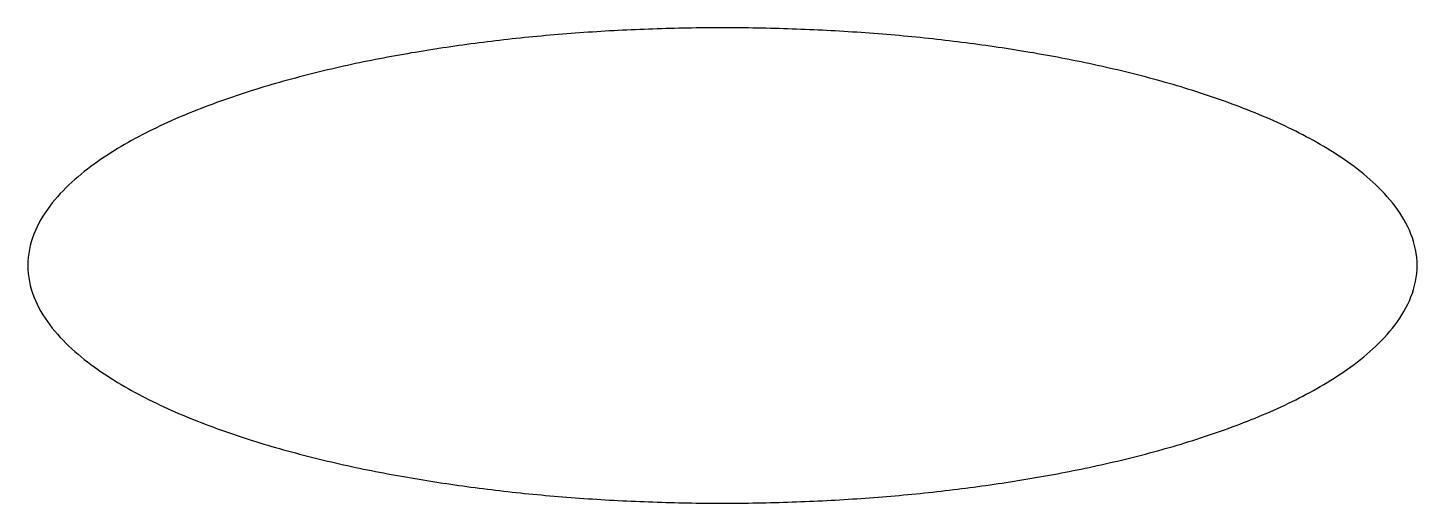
# Model space of a CAD drawing. Header units: inches. Extents: x 11.27 to 15.66, y 8.86 to 10.36.
import ezdxf

# ---------------------------------------------------------------- set-up
doc = ezdxf.new("R2010")
doc.units = ezdxf.units.IN
doc.header["$MEASUREMENT"] = 0
doc.layers.add('SHELL', color=40, linetype='Continuous')

msp = doc.modelspace()

# ---------------------------------------------------------------- linework, layer by layer
at = {"layer": 'SHELL'}
msp.add_open_spline([(15.6642, 9.6122), (15.6646, 9.5427), (15.6205, 9.4463), (15.5264, 9.3469), (15.4455, 9.2832), (15.3591, 9.2287), (15.2689, 9.1811), (15.1758, 9.1389), (15.0791, 9.1008), (14.9806, 9.0668), (14.8805, 9.0364), (14.7799, 9.0092), (14.6787, 8.9849), (14.5775, 8.9634), (14.4771, 8.9446), (14.3766, 8.9279), (14.2751, 8.9132), (14.1716, 8.9002), (14.0664, 8.889), (13.9596, 8.8797), (13.8516, 8.8721), (13.7426, 8.8665), (13.6329, 8.8627), (13.5228, 8.8608), (13.4126, 8.8608), (13.3025, 8.8627), (13.1928, 8.8665), (13.0838, 8.8721), (12.9758, 8.8797), (12.869, 8.889), (12.7637, 8.9002), (12.6602, 8.9132), (12.5588, 8.9279), (12.4583, 8.9446), (12.3579, 8.9634), (12.2567, 8.9849), (12.1554, 9.0092), (12.0549, 9.0364), (11.9548, 9.0668), (11.8563, 9.1008), (11.7596, 9.1389), (11.6664, 9.1811), (11.5762, 9.2287), (11.4899, 9.2832), (11.4089, 9.3469), (11.338, 9.4219), (11.2852, 9.5105), (11.2642, 9.6122), (11.2852, 9.7138), (11.338, 9.8024), (11.4089, 9.8775), (11.4899, 9.9411), (11.5762, 9.9956), (11.6664, 10.0432), (11.7596, 10.0854), (11.8563, 10.1235), (11.9548, 10.1575), (12.0549, 10.188), (12.1554, 10.2151), (12.2567, 10.2394), (12.3579, 10.2609), (12.4583, 10.2798), (12.5588, 10.2964), (12.6602, 10.3111), (12.7637, 10.3241), (12.869, 10.3353), (12.9758, 10.3446), (13.0838, 10.3522), (13.1928, 10.3578), (13.3025, 10.3616), (13.4126, 10.3635), (13.5228, 10.3635), (13.6329, 10.3616), (13.7426, 10.3578), (13.8516, 10.3522), (13.9596, 10.3446), (14.0664, 10.3353), (14.1716, 10.3241), (14.2751, 10.3111), (14.3766, 10.2964), (14.4771, 10.2798), (14.5775, 10.2609), (14.6787, 10.2394), (14.7799, 10.2151), (14.8805, 10.188), (14.9806, 10.1575), (15.0791, 10.1235), (15.1758, 10.0854), (15.2689, 10.0432), (15.3591, 9.9956), (15.4455, 9.9411), (15.5264, 9.8774), (15.6205, 9.778), (15.6646, 9.6816), (15.6642, 9.6122)], degree=3, knots=[0, 0, 0, 0, 0.020645, 0.031148, 0.041633, 0.052035, 0.062294, 0.07276, 0.083266, 0.094025, 0.104585, 0.11521, 0.125842, 0.13639, 0.146807, 0.157049, 0.167494, 0.178121, 0.188907, 0.199829, 0.210862, 0.221982, 0.233164, 0.244384, 0.255616, 0.266836, 0.278018, 0.289138, 0.300171, 0.311093, 0.321879, 0.332506, 0.342951, 0.353193, 0.36361, 0.374158, 0.38479, 0.395415, 0.405975, 0.416734, 0.42724, 0.437706, 0.447965, 0.458367, 0.468852, 0.479355, 0.489733, 0.5, 0.510267, 0.520645, 0.531148, 0.541633, 0.552035, 0.562294, 0.57276, 0.583266, 0.594025, 0.604585, 0.61521, 0.625842, 0.63639, 0.646807, 0.657049, 0.667494, 0.678121, 0.688907, 0.699829, 0.710862, 0.721982, 0.733164, 0.744384, 0.755616, 0.766836, 0.778018, 0.789138, 0.800171, 0.811093, 0.821879, 0.832506, 0.842951, 0.853193, 0.86361, 0.874158, 0.88479, 0.895415, 0.905975, 0.916734, 0.92724, 0.937706, 0.947965, 0.958367, 0.968852, 0.979355, 1, 1, 1, 1], dxfattribs=at)

doc.saveas('drawing.dxf')
